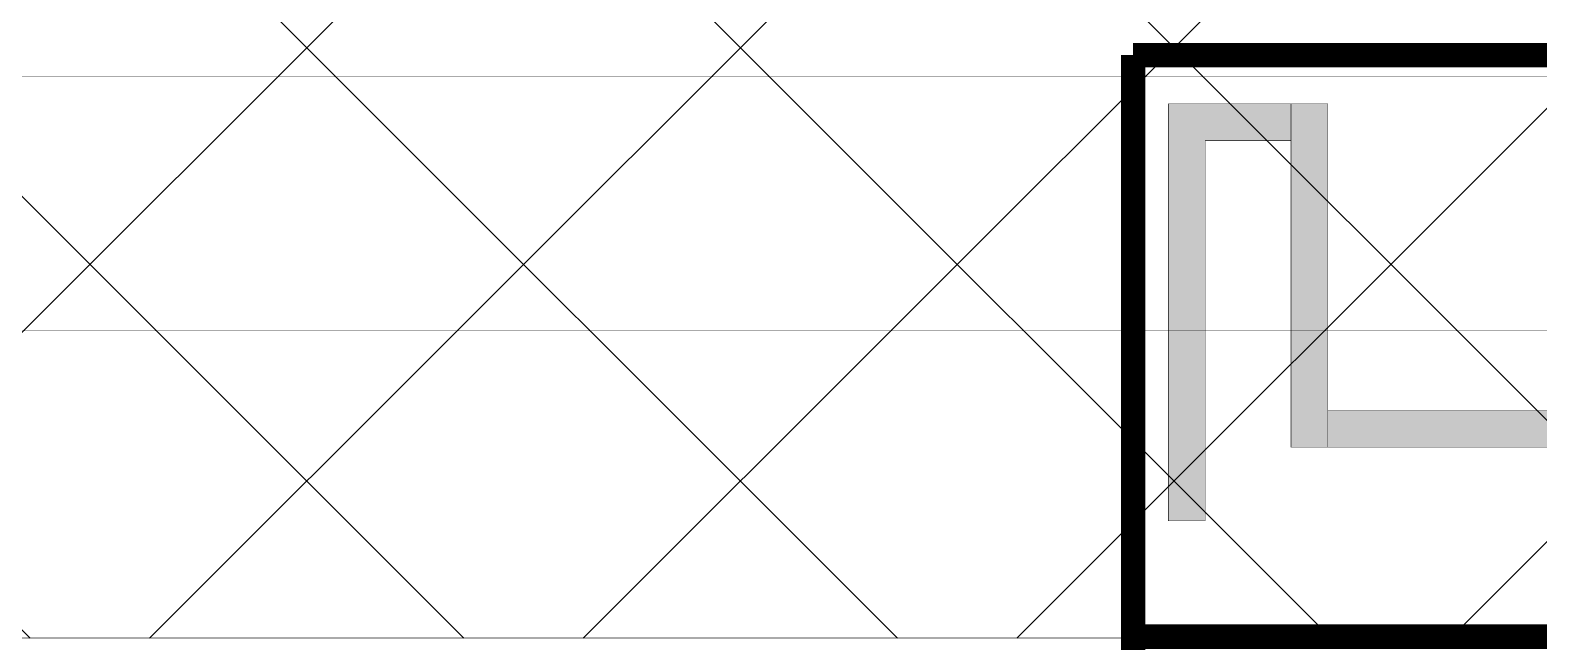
# Model space of a CAD drawing. Header units: millimetres. Extents: x -61 to 56, y -72 to 70.
# Drawn here: x -25.31 to -9.69, y 52.22 to 58.55 of the extents above; entities that cross this region are included whole.
import ezdxf

# ---------------------------------------------------------------- set-up
doc = ezdxf.new("R2010")
doc.units = ezdxf.units.MM
doc.header["$MEASUREMENT"] = 0
for name, color, linetype, true_color in [('Bottom-Layer', 7, 'Continuous', 0x0000ff), ('Document-Layer', 7, 'Continuous', 0xffffff), ('Multi-Layer', 7, 'Continuous', 0xc0c0c0), ('Top-Layer', 7, 'Continuous', 0xff0000), ('Top-Silkscreen-Layer', 7, 'Continuous', 0xffcc00)]:
    doc.layers.add(name, color=color, linetype=linetype, true_color=true_color)

msp = doc.modelspace()

# ---------------------------------------------------------------- hatches: boundary and pattern name
at = {"layer": 'Document-Layer'}
for points in [[(-12.257, 57.79), (-12.257, 57.409), (-13.146, 57.409), (-13.146, 53.472), (-13.527, 53.472), (-13.527, 57.79)], [(-12.257, 57.79), (-12.257, 57.409), (-13.146, 57.409), (-13.146, 53.472), (-13.527, 53.472), (-13.527, 57.79)], [(-11.876, 54.234), (-12.257, 54.234), (-12.257, 57.79), (-11.876, 57.79)], [(-11.876, 54.234), (-12.257, 54.234), (-12.257, 57.79), (-11.876, 57.79)], [(-8.32, 54.234), (-11.876, 54.234), (-11.876, 54.615), (-8.32, 54.615)], [(-8.32, 54.234), (-11.876, 54.234), (-11.876, 54.615), (-8.32, 54.615)]]:
    msp.add_hatch(color=256, dxfattribs=at).paths.add_polyline_path(points)
at = {"layer": 'Multi-Layer'}
h = msp.add_hatch(dxfattribs=at)
h.set_pattern_fill('ANSI37', color=256, style=0)
h.set_pattern_definition([(45, (0, 0), (-2.24506, 2.24506), []), (135, (0, 0), (-2.24506, -2.24506), [])])
h.paths.add_polyline_path([(-50, 52.257), (-50, 62.5), (49.991, 62.5), (49.991, 52.257)])
at = {"layer": 'Top-Silkscreen-Layer'}
for points in [[(-12.257, 57.79), (-12.257, 57.409), (-13.146, 57.409), (-13.146, 53.472), (-13.527, 53.472), (-13.527, 57.79)], [(-12.257, 57.79), (-12.257, 57.409), (-13.146, 57.409), (-13.146, 53.472), (-13.527, 53.472), (-13.527, 57.79)], [(-11.876, 54.234), (-12.257, 54.234), (-12.257, 57.79), (-11.876, 57.79)], [(-11.876, 54.234), (-12.257, 54.234), (-12.257, 57.79), (-11.876, 57.79)], [(-8.32, 54.234), (-11.876, 54.234), (-11.876, 54.615), (-8.32, 54.615)], [(-8.32, 54.234), (-11.876, 54.234), (-11.876, 54.615), (-8.32, 54.615)]]:
    msp.add_hatch(color=256, dxfattribs=at).paths.add_polyline_path(points)

# ---------------------------------------------------------------- linework, layer by layer
at = {"layer": 'Bottom-Layer', "const_width": 0.00508}
msp.add_lwpolyline([(-54.628, -65.079), (-54.628, 58.07), (53.522, 58.07), (53.522, -65.079)], close=True, dxfattribs=at)
at = {"layer": 'Document-Layer', "const_width": 0.00508}
for points in [[(-12.257, 57.79), (-12.257, 57.409), (-13.146, 57.409), (-13.146, 53.472), (-13.527, 53.472), (-13.527, 57.79)], [(-12.257, 57.79), (-12.257, 57.409), (-13.146, 57.409), (-13.146, 53.472), (-13.527, 53.472), (-13.527, 57.79)], [(-11.876, 54.234), (-12.257, 54.234), (-12.257, 57.79), (-11.876, 57.79)], [(-11.876, 54.234), (-12.257, 54.234), (-12.257, 57.79), (-11.876, 57.79)], [(-8.32, 54.234), (-11.876, 54.234), (-11.876, 54.615), (-8.32, 54.615)], [(-8.32, 54.234), (-11.876, 54.234), (-11.876, 54.615), (-8.32, 54.615)]]:
    msp.add_lwpolyline(points, close=True, dxfattribs=at)
at = {"layer": 'Multi-Layer', "const_width": 0.00508}
msp.add_lwpolyline([(-50, 52.257), (-50, 62.5), (49.991, 62.5), (49.991, 52.257)], close=True, dxfattribs=at)
at = {"layer": 'Top-Layer', "const_width": 0.00508}
msp.add_lwpolyline([(-56.996, -72.447), (-56.996, 55.439), (53.522, 55.439), (53.522, -72.447)], close=True, dxfattribs=at)
at = {"layer": 'Top-Silkscreen-Layer', "const_width": 0.254}
for points in [[(-13.891, 58.295), (-13.891, 51.486)], [(4.109, 58.295), (-13.891, 58.295)], [(-13.891, 58.295), (-13.891, 51.486)], [(4.109, 58.295), (-13.891, 58.295)], [(-13.891, 52.271), (4.109, 52.271)], [(-13.891, 52.271), (4.109, 52.271)]]:
    msp.add_lwpolyline(points, dxfattribs=at)
at = {"layer": 'Top-Silkscreen-Layer', "const_width": 0.00508}
for points in [[(-12.257, 57.79), (-12.257, 57.409), (-13.146, 57.409), (-13.146, 53.472), (-13.527, 53.472), (-13.527, 57.79)], [(-12.257, 57.79), (-12.257, 57.409), (-13.146, 57.409), (-13.146, 53.472), (-13.527, 53.472), (-13.527, 57.79)], [(-11.876, 54.234), (-12.257, 54.234), (-12.257, 57.79), (-11.876, 57.79)], [(-11.876, 54.234), (-12.257, 54.234), (-12.257, 57.79), (-11.876, 57.79)], [(-8.32, 54.234), (-11.876, 54.234), (-11.876, 54.615), (-8.32, 54.615)], [(-8.32, 54.234), (-11.876, 54.234), (-11.876, 54.615), (-8.32, 54.615)]]:
    msp.add_lwpolyline(points, close=True, dxfattribs=at)

doc.saveas('drawing.dxf')
